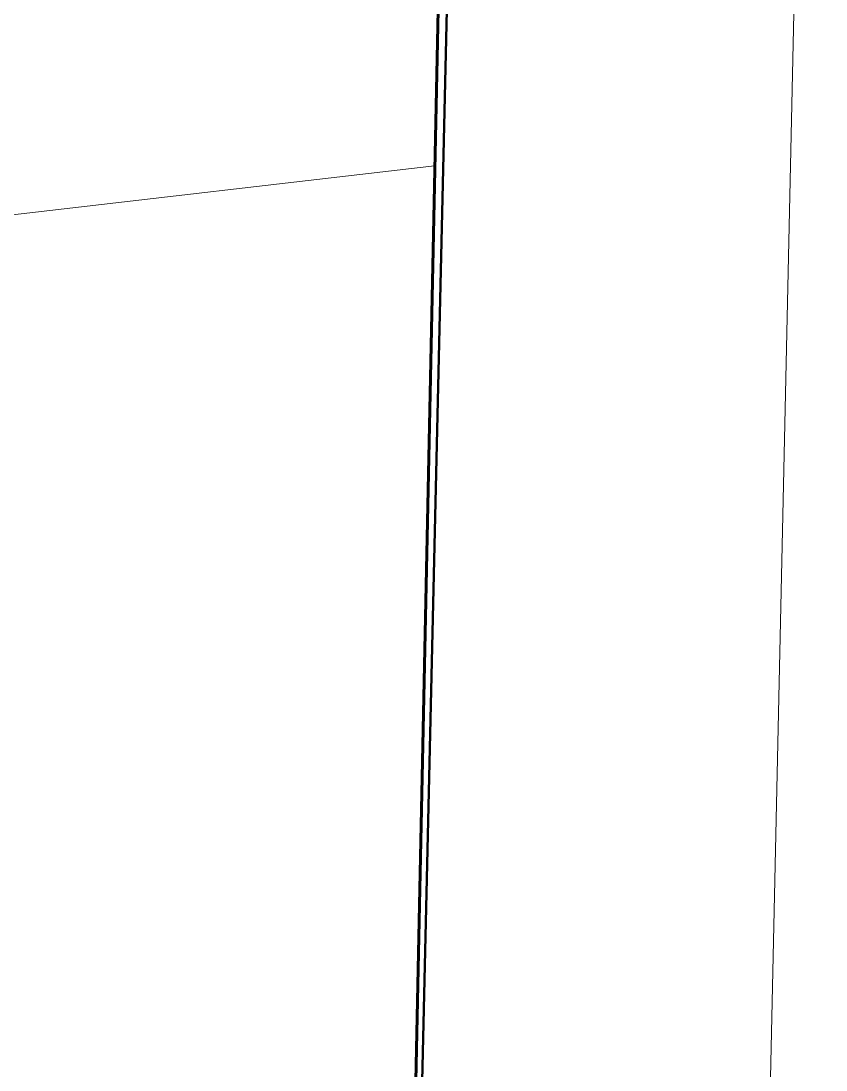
# Model space of a CAD drawing. Header units: metres. Extents: x 2 to 659295185, y -28 to 1124222152.
# Drawn here: x 658249.992 to 658251.566, y 1124156.522 to 1124158.573 of the extents above; entities that cross this region are included whole.
import ezdxf

# ---------------------------------------------------------------- set-up
doc = ezdxf.new("R2010")
doc.units = ezdxf.units.M
doc.header["$MEASUREMENT"] = 0
doc.layers.add('DPIC_Brocal', color=7, linetype='CONTINUOUS', lineweight=13)
for name, color, linetype, lineweight, true_color in [('DPIC_Poligonal', 7, 'CONTINUOUS', 60, 0xc3472d), ('DPIC_Poligonal General', 7, 'CONTINUOUS', 50, 0x008fc5), ('DPIC_Poligonal P1', 7, 'CONTINUOUS', 50, 0x46387c)]:
    doc.layers.add(name, color=color, linetype=linetype, lineweight=lineweight, true_color=true_color)

msp = doc.modelspace()

# ---------------------------------------------------------------- linework, layer by layer
at = {"layer": 'DPIC_Brocal', "lineweight": 5}
msp.add_line((658250.4534, 1124111.2503), (658251.5665, 1124161.4158), dxfattribs=at)
at = {"layer": 'DPIC_Poligonal', "lineweight": 9}
msp.add_lwpolyline([(658228.1868, 1124162.1938), (658231.8617, 1124162.1294, 0.270262), (658243.1849, 1124161.0901), (658250.8778, 1124161.9837), (658250.6436, 1124150.6793), (658229.315, 1124148.2016)], format="xyb", close=True, dxfattribs=at)
at = {"layer": 'DPIC_Poligonal'}
msp.add_lwpolyline([(658228.1868, 1124162.1933), (658231.8617, 1124162.1294), (658243.1849, 1124161.0901), (658250.8778, 1124161.9837), (658250.6436, 1124150.6793), (658229.315, 1124148.2016), (658228.1868, 1124162.1933)], dxfattribs=at)
at = {"layer": 'DPIC_Poligonal General', "color": 0}
msp.add_lwpolyline([(658242.8903, 1124161.0558), (658250.9024, 1124161.9866), (658250.6421, 1124150.6791), (658229.315, 1124148.2016), (658228.1965, 1124162.0721)], dxfattribs=at)
at = {"layer": 'DPIC_Poligonal P1', "color": 0, "lineweight": 0}
msp.add_line((658246.5715, 1124157.7987), (658250.8007, 1124158.29), dxfattribs=at)

doc.saveas('drawing.dxf')
